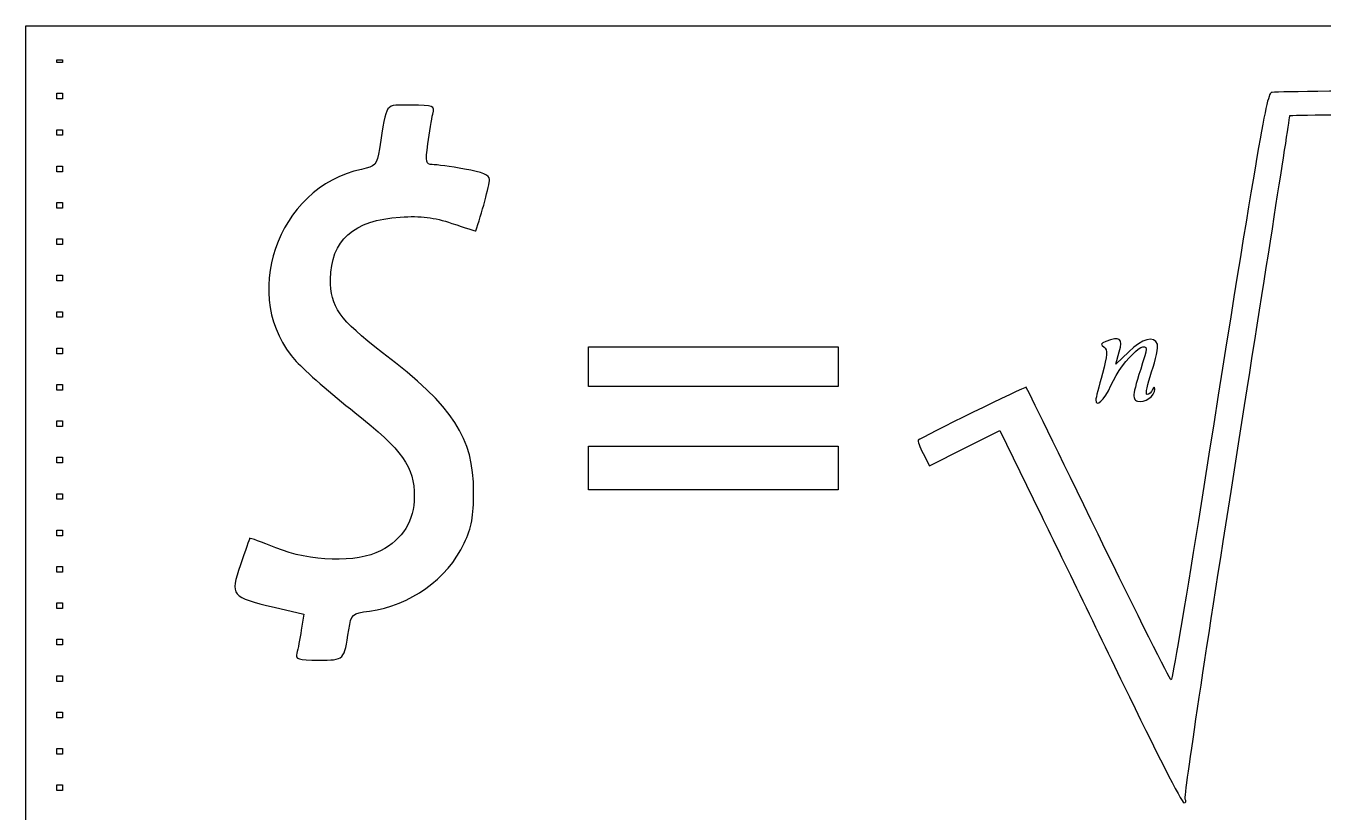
# Model space of a CAD drawing. Extents: x -34 to 197, y 103 to 243.
# Drawn here: x -33.5 to 81.9, y 173.4 to 243.3 of the extents above; entities that cross this region are included whole.
import ezdxf

# ---------------------------------------------------------------- set-up
doc = ezdxf.new("R2010")
doc.units = 0
doc.header["$MEASUREMENT"] = 0
doc.layers.add('OUTER_WALLET', color=7, linetype='CONTINUOUS')

# ---------------------------------------------------------------- blocks, each defined once
blk = doc.blocks.new('BLOCK_2')
at = {"layer": 'OUTER_WALLET', "color": 1}
for points in [[(-30.3, 240.09), (-30.8, 240.09), (-30.8, 240.34), (-30.3, 240.34), (-30.3, 240.09)], [(-30.3, 236.85), (-30.8, 236.85), (-30.8, 237.35), (-30.3, 237.35), (-30.3, 236.85)], [(-30.3, 233.61), (-30.8, 233.61), (-30.8, 234.11), (-30.3, 234.11), (-30.3, 233.61)], [(-30.3, 230.37), (-30.8, 230.37), (-30.8, 230.87), (-30.3, 230.87), (-30.3, 230.37)], [(-30.3, 227.13), (-30.8, 227.13), (-30.8, 227.63), (-30.3, 227.63), (-30.3, 227.13)], [(-30.3, 223.89), (-30.8, 223.89), (-30.8, 224.39), (-30.3, 224.39), (-30.3, 223.89)], [(-30.3, 220.65), (-30.8, 220.65), (-30.8, 221.15), (-30.3, 221.15), (-30.3, 220.65)], [(-30.3, 217.41), (-30.8, 217.41), (-30.8, 217.91), (-30.3, 217.91), (-30.3, 217.41)], [(-30.3, 214.17), (-30.8, 214.17), (-30.8, 214.67), (-30.3, 214.67), (-30.3, 214.17)], [(-30.3, 210.93), (-30.8, 210.93), (-30.8, 211.43), (-30.3, 211.43), (-30.3, 210.93)], [(-30.3, 207.69), (-30.8, 207.69), (-30.8, 208.19), (-30.3, 208.19), (-30.3, 207.69)], [(-30.3, 204.45), (-30.8, 204.45), (-30.8, 204.95), (-30.3, 204.95), (-30.3, 204.45)], [(-30.3, 201.21), (-30.8, 201.21), (-30.8, 201.71), (-30.3, 201.71), (-30.3, 201.21)], [(-30.3, 197.97), (-30.8, 197.97), (-30.8, 198.47), (-30.3, 198.47), (-30.3, 197.97)], [(-30.3, 194.73), (-30.8, 194.73), (-30.8, 195.23), (-30.3, 195.23), (-30.3, 194.73)], [(-30.3, 191.49), (-30.8, 191.49), (-30.8, 191.99), (-30.3, 191.99), (-30.3, 191.49)], [(-30.3, 188.25), (-30.8, 188.25), (-30.8, 188.75), (-30.3, 188.75), (-30.3, 188.25)], [(-30.3, 185.01), (-30.8, 185.01), (-30.8, 185.51), (-30.3, 185.51), (-30.3, 185.01)], [(-30.3, 181.77), (-30.8, 181.77), (-30.8, 182.27), (-30.3, 182.27), (-30.3, 181.77)], [(-30.3, 178.53), (-30.8, 178.53), (-30.8, 179.03), (-30.3, 179.03), (-30.3, 178.53)], [(-30.3, 175.29), (-30.8, 175.29), (-30.8, 175.79), (-30.3, 175.79), (-30.3, 175.29)]]:
    blk.add_lwpolyline(points, dxfattribs=at)
blk = doc.blocks.new('BLOCK_3')
at = {"layer": 'OUTER_WALLET', "color": 7}
for points in [[(16.55, 213.01), (16.55, 214.77), (27.66, 214.77), (38.77, 214.77), (38.77, 213.01), (38.77, 211.24), (27.66, 211.24), (16.55, 211.24), (16.55, 213.01)], [(16.55, 204.01), (16.55, 205.95), (27.66, 205.95), (38.77, 205.95), (38.77, 204.01), (38.77, 202.07), (27.66, 202.07), (16.55, 202.07), (16.55, 204.01)]]:
    blk.add_lwpolyline(points, dxfattribs=at)
for points, knots in [([(64.18, 184.7), (61.39, 190.47), (57.77, 197.92), (56.13, 201.26), (56.13, 201.26), (53.16, 207.33), (53.16, 207.33), (53.16, 207.33), (50.03, 205.76), (50.03, 205.76), (50.03, 205.76), (46.91, 204.19), (46.91, 204.19), (46.91, 204.19), (46.34, 205.28), (46.34, 205.28), (46.03, 205.88), (45.83, 206.42), (45.89, 206.47), (46.2, 206.75), (55.44, 211.27), (55.51, 211.18), (55.56, 211.12), (58.44, 205.23), (61.91, 198.1), (65.38, 190.97), (68.31, 185.14), (68.41, 185.14), (68.51, 185.14), (69.61, 191.53), (70.84, 199.34), (76.09, 232.47), (76.88, 237.14), (77.32, 237.41), (77.56, 237.56), (100.5, 237.69), (128.29, 237.7), (128.29, 237.7), (178.83, 237.7), (178.83, 237.7), (178.83, 237.7), (178.83, 236.64), (178.83, 236.64), (178.83, 236.64), (178.83, 235.58), (178.83, 235.58), (178.83, 235.58), (128.91, 235.58), (128.91, 235.58), (101.46, 235.58), (78.99, 235.48), (78.99, 235.36), (78.99, 235.23), (76.85, 221.57), (74.23, 204.99), (71.61, 188.41), (69.55, 174.7), (69.66, 174.52), (69.77, 174.35), (69.72, 174.2), (69.55, 174.2), (69.38, 174.2), (66.96, 178.92), (64.18, 184.7), (64.18, 184.7), (64.18, 184.7), (64.18, 184.7)], [0, 0, 0, 0, 1, 1, 1, 2, 2, 2, 3, 3, 3, 4, 4, 4, 5, 5, 5, 6, 6, 6, 7, 7, 7, 8, 8, 8, 9, 9, 9, 10, 10, 10, 11, 11, 11, 12, 12, 12, 13, 13, 13, 14, 14, 14, 15, 15, 15, 16, 16, 16, 17, 17, 17, 18, 18, 18, 19, 19, 19, 20, 20, 20, 21, 21, 21, 22, 22, 22, 22]), ([(-9.43, 187.52), (-9.33, 187.86), (-9.15, 188.78), (-9.03, 189.57), (-9.03, 189.57), (-8.81, 191), (-8.81, 191), (-8.81, 191), (-11.44, 191.61), (-11.44, 191.61), (-15.32, 192.53), (-15.37, 192.59), (-14.45, 195.37), (-14.03, 196.63), (-13.66, 197.69), (-13.63, 197.74), (-13.6, 197.78), (-12.55, 197.4), (-11.3, 196.89), (-8.26, 195.65), (-4.08, 195.53), (-1.97, 196.63), (0.02, 197.67), (1.03, 199.29), (1.03, 201.46), (1.03, 204.11), (0.01, 205.55), (-4.27, 208.94), (-6.33, 210.57), (-8.68, 212.62), (-9.48, 213.49), (-14.62, 219.07), (-11.23, 229), (-3.66, 230.58), (-2.43, 230.83), (-2.32, 230.96), (-2.08, 232.42), (-1.38, 236.7), (-1.67, 236.29), (0.73, 236.29), (2.77, 236.29), (2.86, 236.25), (2.67, 235.5), (2.57, 235.06), (2.37, 233.87), (2.24, 232.85), (2.02, 231.21), (2.07, 231), (2.63, 231), (2.98, 231), (4.27, 230.82), (5.5, 230.61), (7.12, 230.33), (7.73, 230.07), (7.73, 229.67), (7.73, 229.26), (6.99, 226.49), (6.51, 225.11), (6.5, 225.08), (5.54, 225.38), (4.38, 225.77), (2.77, 226.31), (1.66, 226.45), (-0.23, 226.33), (-4.37, 226.07), (-6.41, 224.25), (-6.43, 220.8), (-6.45, 218.34), (-5.68, 217.24), (-1.79, 214.26), (4.56, 209.38), (6.31, 206.71), (6.31, 201.89), (6.31, 199.66), (6.14, 198.71), (5.48, 197.31), (3.95, 194.09), (0.7, 191.77), (-2.97, 191.26), (-4.52, 191.05), (-4.58, 191), (-4.8, 189.59), (-5.22, 186.85), (-5.17, 186.9), (-7.49, 186.9), (-9.33, 186.9), (-9.58, 186.98), (-9.43, 187.52)], [0, 0, 0, 0, 1, 1, 1, 2, 2, 2, 3, 3, 3, 4, 4, 4, 5, 5, 5, 6, 6, 6, 7, 7, 7, 8, 8, 8, 9, 9, 9, 10, 10, 10, 11, 11, 11, 12, 12, 12, 13, 13, 13, 14, 14, 14, 15, 15, 15, 16, 16, 16, 17, 17, 17, 18, 18, 18, 19, 19, 19, 20, 20, 20, 21, 21, 21, 22, 22, 22, 23, 23, 23, 24, 24, 24, 25, 25, 25, 26, 26, 26, 27, 27, 27, 28, 28, 28, 29, 29, 29, 29]), ([(61.71, 210.07), (61.71, 210.21), (61.97, 211.25), (62.29, 212.4), (62.75, 214.03), (62.78, 214.54), (62.44, 214.75), (62.11, 214.96), (62.15, 215.08), (62.59, 215.25), (63.86, 215.74), (64.14, 215.54), (63.8, 214.35), (63.8, 214.35), (63.48, 213.23), (63.48, 213.23), (63.48, 213.23), (64.64, 214.35), (64.64, 214.35), (65.84, 215.52), (66.9, 215.8), (67.19, 215.02), (67.29, 214.78), (67.05, 213.66), (66.67, 212.55), (66.29, 211.44), (66.11, 210.54), (66.28, 210.54), (66.45, 210.54), (66.67, 210.74), (66.76, 210.98), (66.88, 211.25), (66.95, 211.27), (66.97, 211.02), (67.01, 210.42), (66.02, 209.73), (65.43, 209.95), (64.89, 210.16), (64.94, 210.44), (66.08, 213.98), (66.76, 216.07), (64.16, 213.81), (63.05, 211.33), (62.47, 210.04), (61.71, 209.32), (61.71, 210.07), (61.71, 210.07), (61.71, 210.07), (61.71, 210.07)], [0, 0, 0, 0, 1, 1, 1, 2, 2, 2, 3, 3, 3, 4, 4, 4, 5, 5, 5, 6, 6, 6, 7, 7, 7, 8, 8, 8, 9, 9, 9, 10, 10, 10, 11, 11, 11, 12, 12, 12, 13, 13, 13, 14, 14, 14, 15, 15, 15, 16, 16, 16, 16])]:
    blk.add_open_spline(points, degree=3, knots=knots, dxfattribs=at)

msp = doc.modelspace()

# ---------------------------------------------------------------- linework, layer by layer
at = {"layer": 'OUTER_WALLET', "color": 1}
msp.add_lwpolyline([(-33.55, 156.82), (-33.55, 243.34), (197.43, 243.34)], dxfattribs=at)

# ---------------------------------------------------------------- block references
at = {"layer": 'OUTER_WALLET'}
for name in ['BLOCK_2', 'BLOCK_3']:
    msp.add_blockref(name, (0, 0), dxfattribs=at)

doc.saveas('drawing.dxf')
